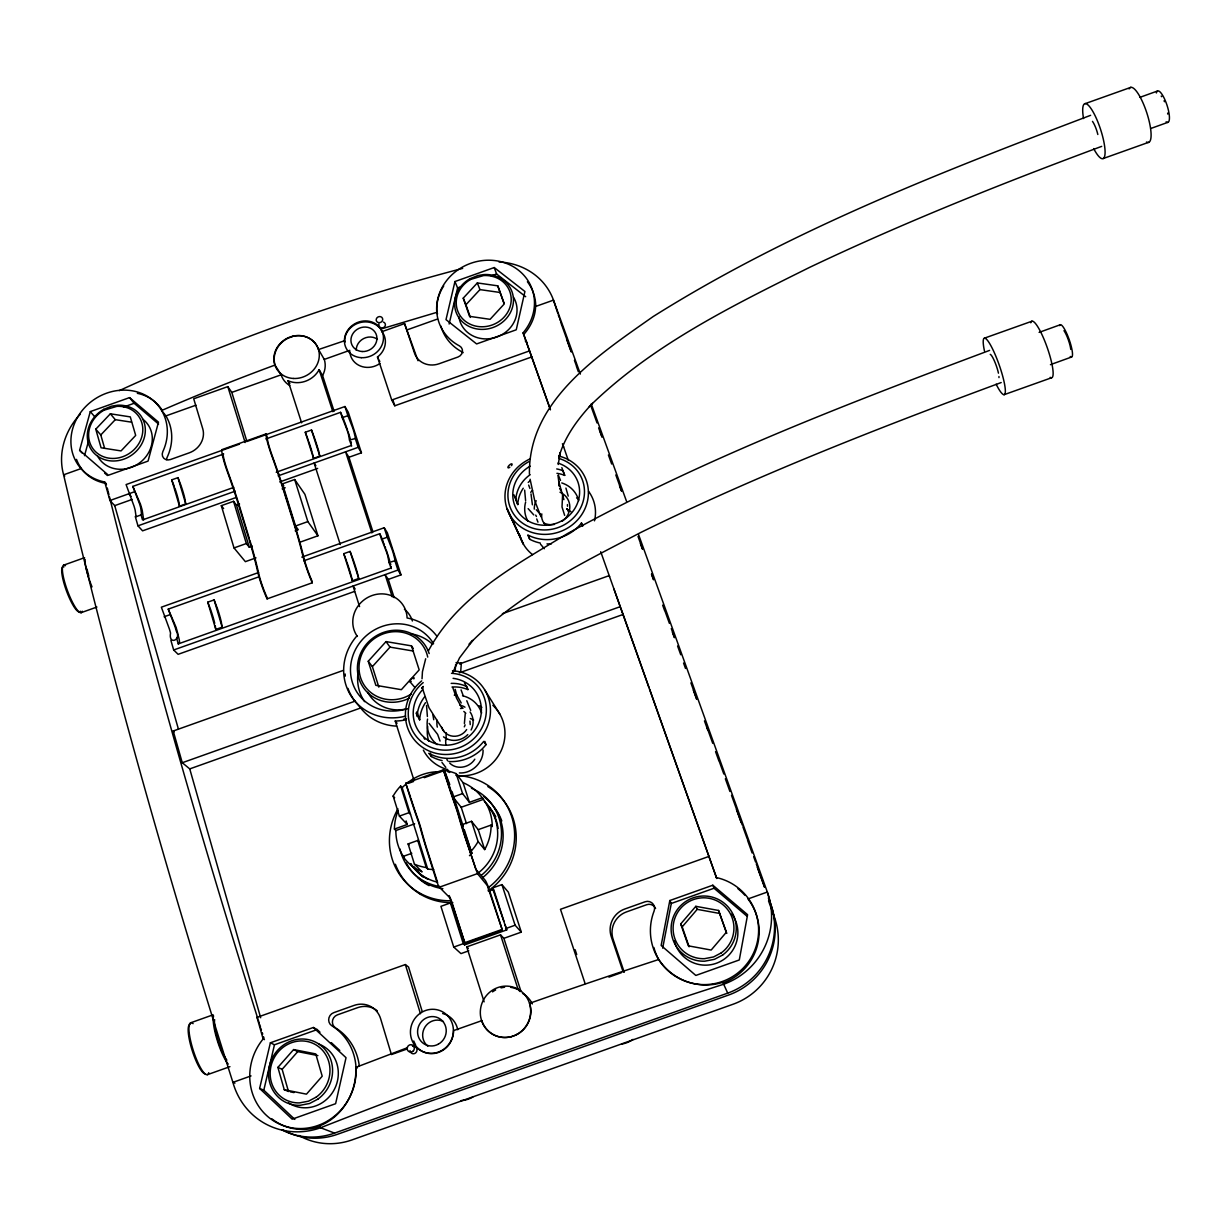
<?xml version="1.0" encoding="UTF-8"?>
<svg xmlns="http://www.w3.org/2000/svg" width="1231" height="1231" viewBox="0 0 1231 1231"><rect width="100%" height="100%" fill="white"/><g stroke="black" fill="none" stroke-linecap="round" stroke-linejoin="round"><path stroke-width="1.5" d="M445.807 744.693L445.622 740.046M459.409 772.93C471.904 773.73 483.537 762.543 483.06 750.002M432.912 714.857L433.743 719.735M422.033 678.804L422.433 671.772L425.68 658.754M460.733 671.28L461.333 663.217L456.085 662.54M455.147 671.264L455.67 664.371M465.241 713.749L464.395 723.536M143.673 519.944L142.211 510.265A27.713 4.816 69.5 0 0 140.457 504.187L132.825 486.399L223.688 454.008M136.087 516.512L135.118 509.973A18.727 3.293 69.5 0 0 133.933 505.849L126.085 484.568L239.491 444.129M558.197 464.487L560.274 452.654L558.736 457.809C564.475 436.805 577.831 419.032 592.465 403.322M669.818 900.538L661.139 945.485L695.823 975.444L739.292 959.965L747.602 914.695L712.826 885.212L669.818 900.538L671.295 903.462L662.678 948.147M294.825 1119.41L263.803 1090.174L274.467 1044.78L317.183 1029.578L319.998 1032.193M454.947 281.545L446.007 319.629L476.612 343.941L516.251 329.8L524.914 291.485L494.216 267.542L454.947 281.545L457.593 287.931L449.13 324.015M313.366 1027.485L346.034 1057.691L335.617 1103.699L292.178 1119.164L259.618 1088.466L270.374 1042.795L313.366 1027.485L317.183 1029.578M79.615 450.284L90.294 411.6L129.532 397.613L158.476 422.171L148.059 461.102L108.436 475.228L79.615 450.284L82.062 452.993M84.508 455.685L88.555 441.021M452.593 672.972L459.517 657.893L472.796 640.366L469.134 644.275C517.143 594.758 580.447 563.998 640.812 532.454C757.696 475.089 879.165 427.696 1001.188 382.549M428.434 650.83C457.809 595.881 516.097 564.844 567.429 533.623C702.024 459.455 845.959 404.168 989.601 350.389M474.812 759.204C469.457 767.713 457.009 770.175 449.777 763.189M718.565 910.463L726.29 932.313L711.164 950.055L688.329 945.839L680.712 923.942L695.823 906.324L718.565 910.463L726.813 933.375M689.129 946.793L682.189 926.866L697.208 909.355L719.781 913.479M277.898 1067.4L293.624 1049.566L315.736 1053.921L322.214 1076.202L306.473 1094.159L284.269 1089.712L277.898 1067.4L282.145 1069.324L288.485 1091.497L284.269 1089.712M282.145 1069.324L297.748 1051.613L317.89 1055.582M411.446 645.86L419.186 669.879L401.368 689.683L375.84 685.328L368.238 661.247L386.026 641.597L411.446 645.86L413.339 648.614M378.84 687.129L372.377 666.633L390.012 647.121L413.431 651.061M497.77 285.838L504.202 304.011L490.092 319.321L469.565 316.352L463.241 298.148L477.336 282.93L497.77 285.838L504.11 303.349M470.365 317.429L465.949 304.734L479.952 289.608L500.263 292.501M95.772 429.188L110.359 413.801L130.286 416.894L135.687 435.42L121.053 450.915L101.065 447.776L95.772 429.188L100.788 434.958L104.497 447.899M100.788 434.958L115.283 419.663L131.486 422.171M589.249 406.584C651.861 345.157 731.922 305.965 809.644 267.358C904.862 222.088 1002.911 183.065 1101.699 146.366M135.995 516.743L141.627 514.727L140.734 507.972A18.727 3.247 69.5 0 0 139.549 503.848L132.825 486.399M407.476 1047.689L356.144 1067.246L357.436 1067.908M1090.635 115.314C940.592 172.232 789.502 230.828 653.138 316.567C599.928 354.066 528.007 400.398 529.438 474.274M412.431 1045.827L415.478 1045.257M414.893 1044.904A22.281 21.112 -67.7 0 0 438.759 1052.32A22.281 21.112 -67.7 0 0 453.577 1030.609L481.937 1020.607M1039.118 332.385L1060.353 324.722M1050.428 364.668L1071.539 357.036M1139.875 97.357L1157.448 91.032M1150.662 128.532L1168.142 122.254M63.643 565.152L84.585 557.674M123.485 407.092L134.117 403.291L158.584 424.064M457.593 287.931L461.133 286.669M491.292 275.913L496.616 274.021L525.683 296.717M246.677 440.729L231.813 392.397L227.812 386.626L193.713 398.782L202.746 428.757A19.973 18.003 -33.4 0 1 189.251 452.839L170.401 459.563A6.678 6.017 -34.3 0 1 162.815 451.669A49.855 44.639 -34.8 0 0 137.549 392.027A49.855 44.639 -34.8 0 0 73.798 425.28A49.855 44.639 -34.8 0 0 104.697 481.998L109.974 500.509L114.729 505.633L178.418 729.137M550.442 409.631L531.746 356.944L394.797 405.784L391.735 400.029L377.486 357.021A19.788 17.957 -26 0 0 381.979 331.647L404.553 323.599L417.447 359.221A19.742 18.019 -23.8 0 0 418.032 360.729M279.991 372.993L274.99 365.068A736.43 240.768 -18.2 0 0 161.661 410.492L165.908 415.909L195.914 405.199M231.813 392.397L281.13 374.809A22.958 20.789 -28.5 0 0 289.762 385.549M334.109 411.292L322.599 375.547A22.958 20.789 -28.5 0 0 324.276 359.421L349.789 350.327M407.492 329.739L437.528 319.029M1085.08 103.666L1130.874 87.339M106.266 483.475A50.225 40.669 -28.8 0 1 81.369 468.472L63.612 474.812A1301.967 167.739 71.7 0 0 232.905 1082.372A73.86 69.49 -61.8 0 0 320.583 1127.75L334.57 1133.105L727.721 993.125A70.198 69.798 -48.6 0 0 770.406 903.046L767.328 892.044A1301.967 10.202 70.3 0 0 638.504 534.423M523.637 334.601A49.717 40.931 -23 0 0 535.593 306.473L553.488 300.133A1301.967 10.202 70.3 0 1 580.386 374.055M265.988 433.928L221.826 449.684A24.128 3.216 69.8 0 0 227.412 471.827A105.912 14.88 69.7 0 1 239.476 507.849L248.97 539.147A106.312 15.034 69.8 0 1 257.525 571.122A24.466 3.339 70.1 0 0 267.096 598.881L312.259 582.786L311.982 581.017A21.065 2.462 70.2 0 1 303.703 557.135A109.867 13.356 69.9 0 0 294.517 524.252L284.807 493.062A109.451 13.202 69.8 0 0 272.266 455.932A20.773 2.385 69.9 0 1 267.204 436.959L265.988 433.928A24.128 2.77 69.9 0 0 271.866 455.978A105.912 12.787 69.8 0 1 284.022 491.954L293.732 523.19A106.328 12.926 69.9 0 1 302.641 555.027A24.466 2.862 70.2 0 0 312.259 582.786M246.646 441.575L344.942 406.522L348.265 412.231L361.437 452.808L348.927 457.27L345.572 451.808L371.885 532.915M265.881 438.959L340.541 412.339L341.495 414.247M109.974 500.509L134.379 491.8M340.541 412.339L342.264 417.678L347.896 415.663L352.666 427.865A18.727 1.539 70 0 1 353.974 431.927L355.574 438.436L349.512 440.113L351.651 446.037M391.735 400.029L529.53 350.897L531.746 356.944M171.725 479.859L177.972 477.643L180.803 484.968A26.851 4.185 69.6 0 1 184.773 498.232L185.743 503.941L179.48 506.172L171.725 479.859L174.217 486.214M318.506 450.577L319.814 456.132L313.551 458.363L305.273 432.25L311.52 430.019L314.274 437.374A26.851 2.631 69.9 0 1 318.49 450.561M114.729 505.633L132.225 499.401M1103.222 158.522L1148.908 142.227M140.934 514.496L142.504 519.928L233.813 487.368M276.221 472.242L351.25 445.499M135.272 516.512L137.964 525.837L235.029 491.231M278.16 475.843L358.159 447.33L361.437 452.808M236.429 497.386L142.581 530.838L137.964 525.837M279.745 481.937L317.66 468.426M255.986 557.874L245.369 561.659L234.013 547.933L221.303 505.679L233.536 501.325L236.506 505.125L249.262 547.18L252.324 546.087M295.194 530.807L298.256 529.715L295.548 525.991L282.453 483.875L294.671 479.521L304.919 494.339L317.937 535.793L300.241 542.102M236.506 505.125L239.553 504.033M282.161 488.845L285.207 487.768M234.013 547.933L246.323 543.548L249.262 547.18M295.548 525.991L307.842 521.605L317.937 535.793M81.123 612.669L96.91 607.052M258.602 572.523L161.353 607.191L169.309 628.795A19.019 3.431 70.1 0 1 170.54 633.073C168.293 645.552 181.742 640.12 176.279 631.026A19.019 3.385 70.1 0 0 175.048 626.764L168.232 609.13L259.11 576.739M301.81 557.12L384.21 527.745L387.365 532.808L400.998 574.877L388.273 579.416L385.103 574.615L392.258 596.866M303.734 560.828L379.748 533.731L381.102 536.439M164.108 616.777L169.847 614.731M379.748 533.731L381.533 539.27L387.273 537.224L392.058 549.395A19.019 1.6 70.2 0 1 393.412 553.627L395.182 560.659L389.058 562.536L391.227 568.553L391.227 566.752M207.762 602.159L214.117 599.897L217.318 608.283A27.267 4.355 70.1 0 1 221.272 621.87L222.165 627.164L215.794 629.441L207.762 602.159L209.901 607.591M343.741 553.688L350.096 551.426L353.235 559.828A27.267 2.739 70.2 0 1 357.498 573.323L358.713 578.493L352.328 580.77L343.741 553.688L345.126 557.212M984.385 338.171L1031.963 321.214M176.633 638.258L178.264 643.905L390.858 568.122M170.878 640.305L173.663 649.983L397.921 570.061L400.998 574.877M354.62 591.403L178.141 654.323L173.663 649.983M1004.05 394.705L1051.566 377.763M260.664 1017.745L189.743 768.898L182.265 762.743L173.232 730.999L343.372 670.372M502.386 613.7L609.222 575.616L609.591 576.647M182.265 762.743L354.99 701.193L360.668 707.979A51.64 48.717 -36 0 0 396.567 726.121M459.763 663.848L620.239 606.668L622.224 612.038M189.743 768.898L360.668 707.979M459.348 672.818L623.132 614.454L649.06 687.56M405.722 783.255L443.36 769.852L448.238 783.855A67.505 6.124 70.8 0 0 455.578 805.52A18.403 1.723 70.8 0 1 459.132 816.553A68.136 6.217 70.9 0 0 465.256 836.849L475.843 869.271L485.214 880.303A10.879 1 71 0 1 490.153 892.29L502.34 930.113L464.979 943.408L452.377 904.923A7.248 0.785 71.1 0 0 449.023 896.953L439.359 887.197A7.386 0.816 71 0 1 435.912 879.011L426.665 849.667A71.721 7.663 71 0 1 420.371 828.217A14.71 1.616 70.9 0 0 417.586 819.369A71.059 7.571 70.9 0 1 409.908 796.503L405.722 783.255L410.585 797.273M408.2 783.408L413.57 781.485M424.31 777.669L443.991 770.652M433.681 869.517A50.009 47.84 -44.2 0 1 427.711 869.009L402.152 787.732L400.644 786.024A50.163 47.978 -44.1 0 0 393.135 796.072L399.398 816.107L409.015 812.675L410.508 814.307M482.229 797.765A49.363 47.286 -44.6 0 0 463.056 782.654L456.147 773.622A50.163 47.978 -44.1 0 0 444.422 770.421L452.977 797.026L462.594 793.595L469.411 802.335L482.229 797.765L483.414 799.35A49.225 47.163 -44.7 0 1 492.277 826.57L491.107 825.062L478.244 829.648L471.535 821.308L461.887 824.739L471.873 853.283A50.009 47.84 -44.2 0 1 469.473 855.668M411.8 853.314L402.952 856.468L404.368 857.884A49.225 47.163 -44.7 0 1 395.859 830.54L394.412 829.063L407.23 824.493L406.107 820.908M395.859 830.54L414.647 823.847M452.977 797.026L461.194 807.259L483.414 799.35M402.952 856.468A49.363 47.286 -44.6 0 0 422.095 871.887L414.447 864.208L408.107 843.912L417.755 840.465L419.217 842.019M439.359 887.197L477.459 873.625L487.276 885.474L502.34 930.113M505.033 924.604L506.741 929.897L464.61 944.9L451.762 904.308L450.423 902.954L440.929 906.339L453.747 947.07L460.963 953.61L468.78 950.824M506.741 929.897L492.446 887.997L501.925 884.612L508.326 892.136L521.313 932.129L503.879 938.33L500.54 934.852L466.734 946.885L484.122 1001.849M488.415 891.244L493.662 889.382L503.894 921.096M190.682 1022.792L213.117 1014.806M464.379 942.854L501.786 929.528M453.747 947.07L463.302 943.685L464.61 944.9M505.556 928.62L515.097 925.22L521.313 932.129M407.369 1048.889L391.427 1054.567L380.61 1018.699A22.112 20.973 -60.8 0 0 354.128 1005.404L333.724 1012.667A7.355 6.955 -59.9 0 0 331.878 1025.792A55.795 52.471 -62.7 0 1 346.049 1103.453A55.795 52.471 -62.7 0 1 269.666 1118.117A55.795 52.471 -62.7 0 1 263.142 1038.979L257.002 1017.391L405.353 964.55L408.554 967.043L422.171 1011.328M671.295 903.462L714.026 888.243L747.14 916.326M207.516 1074.648L229.935 1066.662M232.905 1082.372L251.047 1075.909M608.914 977.122L621.409 972.659M292.563 336.402A23.158 21.142 -28.8 0 1 317.767 347.542L318.567 349.527L344.542 340.741L345.203 341.956M344.603 340.741A19.911 18.08 -18.1 0 1 358.806 322.937A19.911 18.08 -18.1 0 1 380.718 329.092L436.882 312.335A49.748 45.47 9.3 0 1 443.699 285.977M292.593 336.54L288.146 338.125A23.143 20.881 -31.5 0 0 274.528 362.96L274.99 365.068M510.834 1036.871L515.758 1035.117A25.789 25.035 -61.1 0 0 530.284 1005.835L529.592 1003.311A793.21 100.111 -19.1 0 1 658.677 959.518L659.247 960.442M460.009 663.832L461.333 663.217M290.331 1091.866L294.009 1092.589M233.921 1082.772L234.936 1083.188M259.618 1088.466L263.803 1090.174M270.374 1042.795L274.467 1044.78M263.142 1038.979L264.45 1039.61M293.624 1049.566L297.748 1051.613M257.002 1017.391L257.941 1019.006M178.264 643.905C181.342 643.428 177.818 635.765 177.71 633.196A28.144 5.016 70.1 0 0 175.895 626.887L168.232 609.13M173.232 730.999L174.187 731.814M104.589 473.058L107.466 475.535M533.792 514.927L528.13 508.649M536.27 509.757L540.609 514.573M331.293 1042.626L339.771 1050.474M466.734 946.885L468.319 948.378M520.205 991.617L518.205 989.709L500.54 934.852M418.832 892.567L420.817 894.475M544.317 548.734L540.486 544.148M417.755 840.465L426.265 867.532L427.711 869.009M445.807 767.359L441.96 762.481M408.107 843.912L409.077 844.912M64.781 476.043L63.612 474.812A66.382 59.565 -35.2 0 1 80.277 414.185M399.398 816.107L407.23 824.493M104.697 481.998L106.466 484.722M393.135 796.072L394.643 797.719M128.747 493.8L131.086 496.401M488.091 890.182L488.522 890.659A63.643 61.073 -45.4 0 0 487.83 786.578M409.815 681.589L414.985 687.59M90.294 411.6L95.11 417.201M110.359 413.801L115.283 419.663M461.887 824.739L463.21 826.355L452.054 791.625M471.535 821.308L478.074 841.542L484.691 849.59A49.363 47.286 -44.6 0 0 491.107 825.062M129.532 397.613L134.117 403.291M221.303 505.679L223.611 508.557M406.338 719.72A52.056 49.071 -35.9 0 1 395.243 721.027L397.044 723.289M442.129 760.604A42.746 40.715 -36.4 0 1 431.404 756.542L428.865 753.295A42.993 40.915 -36.3 0 0 483.721 741.401L485.968 744.693A42.746 40.715 -36.4 0 1 448.915 761.543M444.422 770.421L449.777 784.562M423.356 750.141A42.069 40.131 -36.7 0 0 447.345 769.513L449.654 772.514M477.459 873.625L464.656 836.126A71.721 6.54 70.9 0 1 458.194 814.737A14.71 1.385 70.8 0 0 455.362 805.92A71.059 6.447 70.8 0 1 447.622 783.07L443.36 769.852M424.049 738.215L424.849 739.262M368.238 661.247L372.377 666.633M461.24 702.963L456.67 694.915L455.193 689.314M437.113 636.489A52.318 49.286 -35.8 0 0 407.092 617.993A27.698 25.943 -34.1 0 0 372.024 595.542A27.698 25.943 -34.1 0 0 356.959 635.858L357.405 636.442M416.016 713.103L419.663 719.843A34.206 32.575 -36.4 0 1 425.48 702.686M559.628 488.569L560.997 490.63M389.058 562.536L387.688 555.673A19.019 1.646 70.2 0 0 386.319 551.442L381.533 539.27M386.026 641.597L390.012 647.121M245.138 442.545L227.812 386.626M353.913 587.233L353.066 586.048L359.575 606.621M354.328 587.818L355.174 589.003M282.453 483.875L283.822 485.83M444.16 731.676L428.973 707.717L423.187 690.545M340.279 544.564L314.105 463.025L315.89 465.718M466.78 700.731L470.704 710.425M349.512 440.113L348.358 433.943A18.727 1.585 70 0 0 347.034 429.865L342.264 417.678M464.472 682.743L467.872 689.591A34.206 32.575 -36.4 0 0 451.992 687.067M301.61 422.849L288.054 380.733A23.097 20.896 -28.4 0 0 319.121 369.654L322.599 375.547M446.915 759.573L447.745 760.881M280.36 373.609L281.13 374.809M288.054 380.733L289.885 383.657M484.906 690.16L500.048 714.472M332.862 411.708L319.121 369.654M318.567 349.527L324.276 359.421M462.087 708.287L456.609 698.3L452.762 687.498M377.486 357.021L378.456 358.883M379.056 360.006L379.825 361.499M680.712 923.942L682.189 926.866M380.702 329.108L381.979 331.647M564.644 515.358L562.013 506.957L562.567 495.37M429.065 723.397L437.636 734.399L440.036 741.062M565.921 488.061L568.214 496.108M560.505 480.459L558.32 474.997M727.721 993.125L723.059 982.907A54.072 53.779 -52 0 0 747.956 898.953L767.328 892.044A71.906 71.429 -43.4 0 1 723.536 984.277A796.349 90.54 -19.1 0 0 320.583 1127.75L320.183 1126.35A55.58 52.287 -62.8 0 1 271.636 1118.656M508.511 512.311L523.437 544.194L506.972 508.526L520.544 537.839M540.317 543.056A41.592 38.992 -22.1 0 1 529.745 539.301L527.791 534.977A41.808 39.177 -22.1 0 0 581.447 523.129L582.602 526.16M695.823 906.324L697.208 909.355M536.731 518.959L537.962 522.159M463.21 695.638L461.056 689.868M513.927 494.8L517.759 504.572A33.268 31.19 -22.1 0 1 523.252 488.23M436.882 312.335L437.544 313.843M437.636 882.581L427.311 850.359A68.136 7.278 71 0 1 421.356 830.002A18.403 2.031 70.9 0 0 417.863 818.969A67.505 7.186 70.9 0 1 411 798.596M341.926 415.201L344.034 420.433M540.978 516.805L534.716 500.632L530.099 479.228M532.392 504.802L531.007 493.923M381.564 537.516L382.072 538.763M463.241 298.148L465.949 304.734M305.273 432.25L306.996 436.697M712.826 885.212L714.026 888.243M477.336 282.93L479.952 289.608M382.626 540.132L383.195 541.625M556.935 473.32A33.268 31.19 -22.1 0 1 564.69 475.381L562.936 470.75A33.452 31.344 -22.1 0 0 556.735 468.934M649.66 689.237L716.765 878.519L708.902 856.437L560.49 909.294L585.094 983.569M528.653 485.091L529.93 488.461M494.216 267.542L496.616 274.021M622.409 612.53L623.132 614.454M481.66 1020.376L482.567 1022.823A25.789 24.882 -60 0 0 510.819 1036.779M383.81 543.21L384.411 544.887M344.634 422.002L347.588 430.342M404.553 323.599L414.539 353.22A19.85 18.111 -23.7 0 0 439.082 363.761L457.947 357.036A6.632 6.063 -23 0 0 459.455 345.896A49.471 45.024 -21.1 0 1 445.376 282.238A49.471 45.024 -21.1 0 1 515.204 267.866A49.471 45.024 -21.1 0 1 523.113 332.801L550.349 409.631M345.48 558.166L346.542 561.105M307.35 437.651L308.381 440.56M571.23 351.512L560.597 321.922M574.431 360.344L576.354 365.684M591.188 406.769L597.035 422.941M600.174 431.635L602.036 436.805M615.808 474.92L621.47 490.615M638.012 536.439L642.52 548.903M651.553 573.908L653.507 579.309M665.048 611.284L669.418 623.394M671.295 628.595L674.419 637.258M677.589 645.998L680.743 654.754M690.883 682.851L696.638 698.762M706.917 727.244L712.734 743.324M719.243 761.343L723.813 773.991M731.522 795.364L742.231 825.016M742.878 826.786L747.325 839.127M753.695 856.761L755.603 862.054M756.249 863.823L764.62 886.997M768.483 897.691L770.406 903.046M566.614 339.217L571.184 351.881M576.416 366.346L578.37 371.777M598.62 427.849L601.897 436.897M608.422 454.993L611.684 464.025M619.532 485.737L621.486 491.169M640.428 543.625L642.397 549.057M651.538 574.369L653.492 579.801M662.647 605.129L664.602 610.561M672.434 632.257L674.403 637.689M683.544 663.017L685.498 668.448M693.345 690.145L696.608 699.193M704.455 720.904L707.717 729.952M715.55 751.649L718.812 760.696M725.351 778.792L729.921 791.456M736.461 809.536L741.031 822.2M747.556 840.296L752.126 852.96M757.357 867.424L764.543 887.32M768.467 898.168L771.083 905.416A69.828 69.444 -50 0 1 728.614 995.033L337.602 1134.259A71.69 67.582 -62.6 0 1 282.853 1129.781M768.513 900.861L774.299 916.895A68.044 67.72 -58 0 1 732.984 1004.265L352.204 1139.844A69.828 65.935 -63.4 0 1 298.841 1135.459M210.27 608.56L210.624 609.56A27.267 4.416 70.1 0 1 214.717 623.301M523.113 332.801L529.53 350.897M562.875 444.668L568.276 460.256M600.713 551.719L620.239 606.668M562.429 443.729L563.583 447.022M561.844 467.642L564.69 475.381M581.463 522.806L582.571 525.96M385.041 546.595L385.642 548.318M515.343 497.555L517.759 504.572M528.514 535.747L529.745 539.301M386.242 550.026L386.811 551.719A28.144 2.431 70.2 0 1 388.827 557.935L389.719 560.921M278.452 473.535L279.206 475.766M624.255 972.29L613.115 939.268A21.573 21.25 -53.7 0 1 626.471 911.909L646.752 904.693A7.155 7.063 -47.7 0 1 655.569 908.447M623.194 972.028L611.238 936.576A21.712 21.373 -53.1 0 1 624.686 909.047L645.121 901.769A7.217 7.109 -47 0 1 654.107 911.032A54.287 53.979 -50.9 0 0 687.375 981.923A54.287 53.979 -50.9 0 0 756.619 944.716A54.287 53.979 -50.9 0 0 716.396 877.565M234.044 489.369L234.521 490.769M563.89 499.632L558.689 481.352L559.366 486.26L558.028 475.689M393.012 400.398L394.797 405.784M575.139 949.763L576.708 954.502M466.795 686.329L467.872 689.591M484.876 741.385L485.968 744.693M557.797 313.305L553.488 300.133A65.858 60.104 -21.2 0 0 499.001 261.941M558.259 314.751L559.197 317.629M559.674 319.06L560.136 320.491M501.925 884.612L515.097 925.22M344.942 406.522L347.896 415.663M355.174 438.098L358.159 447.33M384.21 527.745L387.273 537.224M394.812 560.49L397.921 570.061M463.056 782.654L469.411 802.335M478.244 829.648L484.691 849.59M456.147 773.622L462.594 793.595M348.927 457.27L372.947 531.854M388.273 579.416L394.135 597.65M503.879 938.33L520.821 990.94M461.194 807.259L466.472 823.616M447.345 769.513L448.146 772.022M464.364 829.94L471.873 853.283M417.017 711.595L419.663 719.843M430.342 753.203L431.404 756.542M311.52 430.019L319.814 456.132M350.096 551.426L358.713 578.493M263.572 1036.856L264.019 1038.241M395.243 721.027L413.77 779.562M464.979 943.408L452.993 905.524A10.879 1.169 71.1 0 0 449.161 895.568M450.423 902.954L463.302 943.685M258.372 1020.391L259.233 1023.13M259.664 1024.5L260.526 1027.239M260.972 1028.624L261.403 1029.993M262.265 1032.732L262.711 1034.117M400.644 786.024L409.015 812.675M294.671 479.521L307.842 521.605M405.353 964.55L420.463 1013.698M249.247 538.347L240.322 508.926A109.451 15.372 69.7 0 0 227.873 471.765A20.773 2.77 69.8 0 1 223.042 453.793M233.536 501.325L246.323 543.548M350.373 439.19L349.527 436.343A27.728 2.339 70 0 0 348.111 431.912M177.972 477.643L185.743 503.941M214.117 599.897L222.165 627.164M312.474 453.577L313.551 458.363M390.473 563.629L390.781 564.814M351.543 577.154L350.912 574.785A27.267 2.816 70.2 0 0 346.88 562.09M351.081 441.729L351.358 442.837M109.436 496.724L110.528 501.109A1302.013 154.244 71.6 0 0 257.51 1017.637M107.82 490.169L107.282 487.984M108.082 491.246L108.897 494.539M351.712 577.862L352.328 580.77M524.652 490.123L525.606 500.632M426.541 705.44L427.388 716.504M215.256 625.733L215.794 629.441M179.141 503.433L178.71 501.263A26.851 4.247 69.6 0 0 174.894 488.153M179.249 504.079L179.48 506.172M470.242 724.613L469.95 721.104M267.096 598.881L266.881 597.097A21.065 2.877 70.1 0 1 258.633 573.2A109.867 15.541 69.8 0 0 249.801 540.194M567.429 504.572L567.506 506.249M92.017 586.879A25.328 5.062 69.7 0 1 85.154 559.459M82.292 611.222A25.328 5.309 69.7 0 1 67.397 590.511A25.328 5.309 69.7 0 1 65.52 565.675M80.338 611.222A24.051 5.062 69.7 0 1 66.459 590.865A24.051 5.062 69.7 0 1 64.012 566.875M228.227 1064.107A27.267 5.724 72.1 0 1 217.056 1039.718A27.267 5.724 72.1 0 1 213.579 1015.867M208.762 1072.693A27.251 6.001 72.2 0 1 193.252 1050.382A27.251 6.001 72.2 0 1 193.098 1023.653M205.531 1073.847A25.882 5.724 72.2 0 1 192.036 1049.997A25.882 5.724 72.2 0 1 190.113 1024.469M471.473 788.255A52.441 50.286 -45.1 0 1 481.721 874.995M440.052 886.597A52.441 50.286 -45.1 0 1 399.952 848.959M484.383 801.396A48.563 46.578 -45.1 0 1 479.367 872.071M436.066 881.811A48.563 46.578 -45.1 0 1 410.539 863.839M494.447 807.69A51.994 49.917 -45.4 0 1 501.802 820.969M429.096 885.643A51.994 49.917 -45.4 0 1 417.909 877.703M487.799 805.92A48.163 46.224 -45.4 0 1 495.816 816.83M422.925 876.98A48.163 46.224 -45.4 0 1 413.724 866.609M318.737 1044.011A33.268 31.298 -62.8 0 1 334.447 1089.235A33.268 31.298 -62.8 0 1 288.546 1102.853M88.832 576.093A22.173 4.432 69.7 0 1 87.047 569.045M226.889 1060.183A23.851 5.016 72.1 0 1 217.795 1039.626A23.851 5.016 72.1 0 1 214.625 1019.622M633.026 1039.395A27.082 26.543 -70.8 0 1 621.655 1044.073M472.812 1097.067A27.374 26.251 -67.2 0 1 461.086 1100.606M513.512 297.225A29.513 26.882 -21.1 0 1 496.755 337.048A29.513 26.882 -21.1 0 1 458.886 316.69M731.876 913.956A32.36 32.191 -52.6 0 1 719.104 962.134A32.36 32.191 -52.6 0 1 674.311 940.792M525.268 340.972A28.067 25.759 -21.2 0 1 527.222 342.526M407.507 708.671A37.007 34.914 -35.9 0 1 367.746 692.345M409.6 698.023A37.453 35.284 -35.8 0 1 360.175 681.866A37.453 35.284 -35.8 0 1 381.641 633.119A37.453 35.284 -35.8 0 1 429.173 653.584M423.156 686.667A37.453 35.284 -35.8 0 1 422.018 688.114M411.154 694.115A35.391 33.329 -35.7 0 1 361.991 681.251A35.391 33.329 -35.7 0 1 383.195 633.903A35.391 33.329 -35.7 0 1 427.726 657.092M142.627 419.079A29.744 26.651 -34.9 0 1 140.811 461.917A29.744 26.651 -34.9 0 1 97.541 455.947M1083.542 118.545A28.913 6.894 71.7 0 1 1091.097 108.667A28.913 6.894 71.7 0 1 1105.007 149.936A28.913 6.894 71.7 0 1 1093.682 148.597M1092.497 121.377A12.387 2.954 71.7 0 1 1097.837 134.487M1129.089 88.909A28.913 7.463 71.8 0 1 1146.723 112.606A28.913 7.463 71.8 0 1 1146.476 142.011M984.477 351.02A29.944 5.124 70.5 0 1 990.186 344.449A29.944 5.124 70.5 0 1 1004.942 386.426A29.944 5.124 70.5 0 1 996.141 384.21M990.247 354.359A12.833 2.2 70.5 0 1 998.449 373.162M998.957 376.532A12.833 2.2 70.5 0 1 998.957 377.594M1030.793 322.768A29.944 5.724 70.6 0 1 1047.089 347.188A29.944 5.724 70.6 0 1 1050.197 377.348M561.767 482.937A27.621 25.913 -22.1 0 1 578.724 500.648M528.007 521.267A27.621 25.913 -22.1 0 1 525.637 502.079M530.715 492.338A27.621 25.913 -22.1 0 1 532.561 490.277M560.028 492.231A17.926 16.819 -22.1 0 1 562.044 521.329M554.427 524.437A17.926 16.819 -22.1 0 1 544.01 523.19M536.439 516.497A17.926 16.819 -22.1 0 1 535.716 515.112M534.285 509.111A17.926 16.819 -22.1 0 1 536.193 500.74M566.614 509.034A17.573 16.526 -22.1 0 1 570.969 511.819M1156.386 92.987A16.526 4.432 71.9 0 1 1166.819 104.65A16.526 4.432 71.9 0 1 1166.126 121.807M567.076 508.665A13.679 12.849 -22.1 0 1 568.399 511.896M545.672 525.037A13.679 12.849 -22.1 0 1 541.794 513.896M1161.202 96.095A12.387 3.324 71.9 0 1 1161.695 96.695M1164.064 100.773A12.387 3.324 71.9 0 1 1164.495 101.711M1167.665 113.098A12.387 3.324 71.9 0 1 1167.742 114.068M411.216 681.343A2.847 0.892 -41.9 0 1 409.923 680.774A2.847 0.892 -41.9 0 1 412.954 677.927A2.847 0.892 -41.9 0 1 413.816 678.897M1059.614 325.615A17.111 3.447 70.6 0 1 1069.431 340.341A17.111 3.447 70.6 0 1 1070.247 356.467M466.657 729.552A14.187 13.526 -36.4 0 1 441.683 727.244M463.825 711.472A14.187 13.526 -36.4 0 1 465.826 713.334M465.087 724.828A10.648 10.14 -36.4 0 1 464.287 726.844M1063.984 330.662A12.833 2.585 70.6 0 1 1070.77 349.404M509.834 467.241A2.77 0.969 -43.5 0 1 508.003 466.949A2.77 0.969 -43.5 0 1 511.127 463.933A2.77 0.969 -43.5 0 1 511.481 465.641M486.353 803.689A48.455 46.486 -45.2 0 1 498.093 828.432M428.019 879.349A48.455 46.486 -45.2 0 1 410.739 863.608M478.074 841.542A50.163 47.978 -44.1 0 1 470.565 851.76M426.265 867.532A50.163 47.978 -44.1 0 1 414.447 864.208M402.152 787.732A49.994 47.84 -44.2 0 1 439.821 771.714M394.412 829.063A49.363 47.286 -44.6 0 1 398.167 810.613M462.517 695.761A28.39 27.036 -36.4 0 1 481.629 713.011M437.267 744.617A28.39 27.036 -36.4 0 1 427.542 719.073M454.254 695.146A28.39 27.036 -36.4 0 1 456.978 695.084M470.104 711.98A18.419 17.557 -36.4 0 1 471.104 730.014M467.795 734.599A18.419 17.557 -36.4 0 1 443.499 736.846M437.297 727.121A18.419 17.557 -36.4 0 1 437.159 720.273M459.886 705.132A18.419 17.557 -36.4 0 1 464.964 707.179M460.486 708.548A27.821 26.543 -36.9 0 1 463.087 708.24M446.514 739.616A18.05 17.234 -36.8 0 1 446.376 732.876M470.35 718.535A18.05 17.234 -36.8 0 1 473.612 720.043M308.704 441.529A26.851 2.708 69.9 0 1 312.028 451.992M404.445 609.253A27.344 25.651 -34.3 0 1 412.385 621.009M354.99 701.193A52.179 49.178 -35.8 0 1 347.942 688.406M345.28 676.111A52.179 49.178 -35.8 0 1 345.157 674.003M405.538 716.119A52.318 49.286 -35.8 0 1 350.466 694.992A52.318 49.286 -35.8 0 1 356.959 635.858M406.707 708.794A45.347 42.716 -35.8 0 1 353.189 684.744A45.347 42.716 -35.8 0 1 376.209 628.964A45.347 42.716 -35.8 0 1 433.558 643.69M406.522 718.827A44.747 42.223 -36 0 1 403.706 719.212M364.591 701.639A44.747 42.223 -36 0 1 358.344 670.818M410.631 633.734A44.747 42.223 -36 0 1 432.666 644.336M492.846 705.301A41.716 39.823 -36.9 0 1 500.171 752.695A41.716 39.823 -36.9 0 1 455.947 775.345M453.085 678.327A34.668 32.96 -36.1 0 1 478.982 722.505A34.668 32.96 -36.1 0 1 428.496 740.493A34.668 32.96 -36.1 0 1 423.326 688.929M421.633 688.052A42.993 40.915 -36.3 0 1 423.31 686.483M417.078 716.427A34.391 32.729 -36.3 0 1 424.495 697.023M451.177 683.374A34.391 32.729 -36.3 0 1 465.549 686.021M452.823 902.631A63.643 61.073 -45.4 0 1 395.382 864.27M576.585 497.893A32.483 30.56 -22.1 0 1 578.632 499.217M558.028 463.102A33.714 31.56 -22 0 1 573.8 510.111A33.714 31.56 -22 0 1 521.421 515.835A33.714 31.56 -22 0 1 530.192 466.149M551.365 543.856A41.592 38.992 -22.1 0 1 546.979 543.887M528.207 482.444A33.268 31.19 -22.1 0 1 530.099 480.798M515.758 500.094A33.452 31.344 -22.1 0 1 530.161 474.704M166.647 459.655A6.632 5.986 -34.3 0 1 167.247 457.086A49.563 44.408 -34.9 0 0 165.908 415.909M137.349 393.335A49.794 43.254 -53.1 0 1 162.123 410.123M119.299 390.627A733.014 247.554 -18.2 0 1 462.671 268.373M81.354 468.488A49.686 44.501 -34.9 0 1 76.491 459.394M709.056 856.822A1302.075 3.324 70.4 0 1 613.977 589.11M591.234 403.937A1301.967 10.202 70.3 0 1 626.579 501.463M527.422 281.761A49.302 44.901 -21.1 0 1 535.747 306.457M737.954 888.736A55.133 54.41 76.1 0 1 744.893 895.245M658.6 959.272A53.933 53.641 -52.7 0 1 653.861 947.485M722.828 982.276A54.656 52.456 28.7 0 1 658.723 959.488M355.851 1067.277A55.857 49.117 -74.1 0 1 320.014 1125.688M440.913 326.107A49.178 44.793 -21.1 0 0 462.087 351.943A6.586 6.032 -23 0 1 463.148 352.666M377.332 1010.851A21.958 20.85 -61 0 0 357.682 1007.635L337.386 1014.867A7.309 6.924 -60.1 0 0 335.571 1027.9A55.426 52.148 -62.9 0 1 359.283 1065.846M334.57 1133.105A72.075 67.92 -62.5 0 1 281.791 1129.827M415.524 1044.657A22.143 21.204 -62.9 0 1 413.754 1040.964M379.902 363.499A19.681 17.865 -26 0 1 360.421 366.022A19.681 17.865 -26 0 1 349.804 351.404M356.221 350.235A13.11 11.91 -26 0 1 363.576 338.602A13.11 11.91 -26 0 1 377.378 339.248M442.637 1013.513A22.004 21.081 -63.2 0 1 457.732 1029.732M427.834 1046.196A14.664 14.049 -63.2 0 1 443.422 1021.545M588.556 491.307A41.162 37.992 -23.4 0 1 594.511 520.836M532.546 554.642A40.608 38.192 -22.1 0 1 519.574 534.546M457.47 775.576A63.904 61.304 -45.3 0 1 512.45 819.231A63.904 61.304 -45.3 0 1 488.292 887.659M450.961 900.753A63.904 61.304 -45.3 0 1 397.952 808.844M483.66 796.519A52.225 50.102 -45.3 0 1 482.675 877.611M442.883 888.674A52.225 50.102 -45.3 0 1 406.276 862.869M492.523 991.878A25.789 24.943 -63.3 0 1 495.662 989.955M501.063 987.893A25.789 24.943 -63.3 0 1 504.587 987.247M510.819 987.37A25.789 24.943 -63.3 0 1 517.02 989.155M522.513 993.355A25.574 24.743 -63.8 0 1 532.315 1003.927M428.727 741.262A33.606 32.052 -36.7 0 1 427.665 726.336M478.936 705.763A33.375 31.868 -36.9 0 1 481.86 707.317M413.124 1046.412A3.724 3.493 -72.1 0 1 416.986 1049.551A3.724 3.493 -72.1 0 1 413.862 1053.736A3.724 3.493 -72.1 0 1 410 1050.597M383.38 322.076A3.308 3.001 -12.1 0 1 385.18 325.861A3.308 3.001 -12.1 0 1 381.025 327.785A3.308 3.001 -12.1 0 1 378.948 324.122M558.659 456.009A42.085 39.392 -22 0 1 581.632 514.773A42.085 39.392 -22 0 1 514.958 521.806A42.085 39.392 -22 0 1 529.669 459.071M558.997 458.486A38.623 36.161 -22 0 1 577.939 512.435A38.623 36.161 -22 0 1 517.528 518.866A38.623 36.161 -22 0 1 528.807 461.702M452.485 670.772A43.27 41.162 -36.1 0 1 487.553 725.998A43.27 41.162 -36.1 0 1 422.556 747.371A43.27 41.162 -36.1 0 1 421.679 680.897M451.485 673.295A39.715 37.776 -36.1 0 1 483.675 723.982A39.715 37.776 -36.1 0 1 424.003 743.616A39.715 37.776 -36.1 0 1 423.202 682.605M721.258 952.886L713.565 956.933L704.471 958.687A31.114 30.929 -49.3 0 1 695.269 957.61L692.345 956.641A30.529 30.344 -49.6 0 1 675.988 915.449A30.529 30.344 -49.6 0 1 718.181 901.492A30.529 30.344 -49.6 0 1 729.183 944.454A30.99 30.806 -49.5 0 1 721.258 952.886M722.689 954.994L714.442 959.334L704.701 961.196A33.314 33.114 -49.4 0 1 694.853 960.042L691.714 959.011A32.683 32.498 -49.9 0 1 674.203 914.91A32.683 32.498 -49.9 0 1 719.381 899.969A32.683 32.498 -49.9 0 1 731.168 945.962A33.175 32.991 -49.7 0 1 722.689 954.994M316.259 1097.098L308.504 1101.176L299.472 1102.899A31.975 30.067 -62.5 0 1 290.516 1101.745L287.669 1100.745A31.375 29.498 -62.5 0 1 273.682 1058.722A31.375 29.498 -62.5 0 1 315.813 1044.78A31.375 29.498 -62.5 0 1 324.445 1088.573A31.852 29.944 -62.5 0 1 316.259 1097.098M317.906 1099.129L309.596 1103.484L299.933 1105.33A34.237 32.191 -62.5 0 1 290.331 1104.084L287.3 1103.022A33.591 31.591 -62.6 0 1 272.328 1058.029A33.591 31.591 -62.6 0 1 317.413 1043.119A33.591 31.591 -62.6 0 1 326.677 1089.989A34.099 32.068 -62.5 0 1 317.906 1099.129M469.95 278.729L467.58 280.222A30.221 27.497 -21.1 0 0 459.717 287.946A29.775 27.082 -21.1 0 0 469.103 326.446A29.775 27.082 -21.1 0 0 510.342 312.689A29.775 27.082 -21.1 0 0 495.447 276.036L492.662 275.252A30.344 27.605 -21.1 0 0 483.86 274.575L477.951 275.513L469.95 278.729M470.565 279.452L468.349 280.853A28.236 25.682 -21.1 0 0 461.01 288.069A27.805 25.297 -21.1 0 0 469.765 324.015A27.805 25.297 -21.1 0 0 508.295 311.166A27.805 25.297 -21.1 0 0 494.385 276.944L491.769 276.221A28.344 25.789 -21.1 0 0 483.552 275.575L470.565 279.452M103.666 409.369L101.25 410.862A30.467 27.267 -34.8 0 0 93.141 418.678A30.006 26.851 -34.8 0 0 100.434 457.917A30.006 26.851 -34.8 0 0 141.611 444.176A30.006 26.851 -34.8 0 0 128.824 406.784L126.116 405.984A30.59 27.374 -34.8 0 0 117.514 405.23L111.667 406.138L103.666 409.369M103.896 410.231L101.65 411.631A28.451 25.466 -34.8 0 0 94.079 418.925A28.036 25.082 -34.8 0 0 100.88 455.562A28.036 25.082 -34.8 0 0 139.334 442.745A28.036 25.082 -34.8 0 0 127.409 407.815L124.885 407.061A28.575 25.559 -34.8 0 0 116.837 406.368L103.896 410.231M378.948 322.676A3.324 3.001 -25.1 0 0 382.502 318.306A3.324 3.001 -25.1 0 0 376.917 317.875A3.324 3.001 -25.1 0 0 378.948 322.676M412.677 1051.443A3.739 3.57 -63.5 0 0 412.431 1045.042A3.739 3.57 -63.5 0 0 407.153 1048.658A3.739 3.57 -63.5 0 0 412.677 1051.443M361.268 357.682A19.865 18.019 -26 0 0 382.025 331.108A19.865 18.019 -26 0 0 348.511 329.185A19.865 18.019 -26 0 0 361.268 357.682M362.145 351.527A13.249 12.018 -26 0 0 375.994 333.832A13.249 12.018 -26 0 0 353.651 332.539A13.249 12.018 -26 0 0 362.145 351.527M516.974 1034.348A25.866 25.02 -63.2 0 0 519.174 989.862A25.866 25.02 -63.2 0 0 480.336 1011.19A25.866 25.02 -63.2 0 0 516.974 1034.348M293.286 378.471A23.204 20.973 -28.4 0 0 317.69 347.404A23.204 20.973 -28.4 0 0 278.76 345.157A23.204 20.973 -28.4 0 0 293.286 378.471M441.514 1050.674A22.235 21.296 -62.8 0 0 443.76 1012.513A22.235 21.296 -62.8 0 0 410.462 1030.762A22.235 21.296 -62.8 0 0 441.514 1050.674M438.298 1044.196A14.818 14.187 -62.8 0 0 439.806 1018.745A14.818 14.187 -62.8 0 0 417.601 1030.901A14.818 14.187 -62.8 0 0 438.298 1044.196"/></g></svg>
